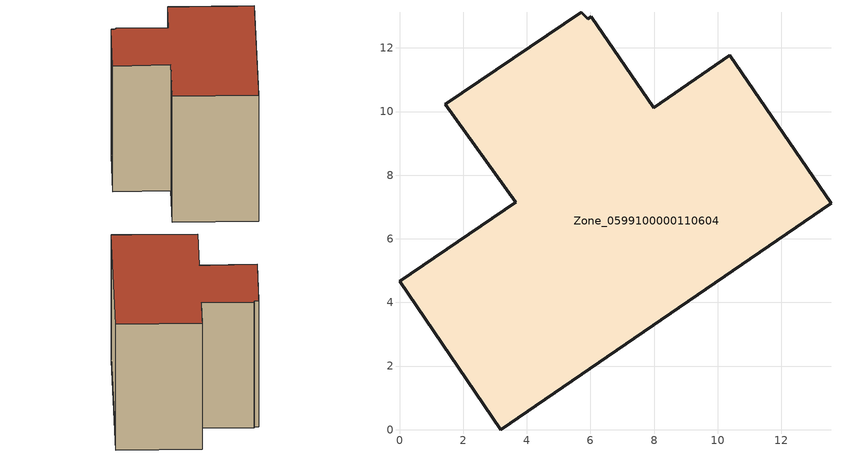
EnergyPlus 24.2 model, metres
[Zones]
Zone_0599100000110604
 floor ground (C_G): 5.92,12.92 6.02,12.98 7.99,10.12 10.39,11.76 13.56,7.11 3.18,0 0,4.66 3.65,7.15 1.44,10.23 5.71,13.12 z0
 wall outside (C_F): 10.39,11.76 7.99,10.12 6.02,12.98 5.92,12.92 5.71,13.12 1.44,10.23 3.65,7.15 0,4.66 3.18,0 13.56,7.11 10.39,11.76 z0:9.28
 roof outside (C_R): 6.02,12.98 5.92,12.92 5.71,13.12 1.44,10.23 3.65,7.15 0,4.66 3.18,0 13.56,7.11 10.39,11.76 7.99,10.12 z9.28
[BUILDING]
Pand.0599100000110604: North Axis=0; Terrain=City; Loads Convergence Tolerance Value=0.04; Temperature Convergence Tolerance Value=0.4; Solar Distribution=FullExterior; Maximum Number of Warmup Days=25; Minimum Number of Warmup Days=1
[Site:Location]
Rotterdam.The.Hague.AP_ZH_NLD Design_Conditions: Latitude=51.96; Longitude=4.45; Time Zone=1; Elevation=-4.5
[SITE:GROUNDTEMPERATURE:BUILDINGSURFACE]
18, 18, 18, 18, 18, 18, 18, 18, 18, 18, 18, 18
[MATERIAL] Thermal Absorptance=0.9; Solar Absorptance=0.7; Visible Absorptance=0.7
Name | Roughness | Thickness | Conductivity | Density | Specific Heat
G.TC.1946 | MediumSmooth | 0.15 | 1 | 540 | 1210
F.TC.1946 | Rough | 0.3 | 0.857143 | 1920 | 840
R.TC.1946 | MediumRough | 0.2 | 0.909091 | 1500 | 1000
[CONSTRUCTION]
C_G: G.TC.1946
C_F: F.TC.1946
C_R: R.TC.1946
[ZONE]
Zone_0599100000110604: Type=1; Multiplier=1; Ceiling Height=Autocalculate; Volume=Autocalculate; Floor Area=autocalculate; Part of Total Floor Area=Yes
[ZONEINFILTRATION:DESIGNFLOWRATE]
Infil_Zone_0599100000110604: Zone or ZoneList or Space or SpaceList=Zone_0599100000110604; Schedule=AlwaysOn; Design Flow Rate Calculation Method=Flow/Area; Flow Rate per Floor Area=0.003; Constant Term Coefficient=1; Temperature Term Coefficient=0; Velocity Term Coefficient=0; Velocity Squared Term Coefficient=0
[HVACTEMPLATE:ZONE:IDEALLOADSAIRSYSTEM]
Zone_0599100000110604: Maximum Heating Supply Air Temperature=50; Minimum Cooling Supply Air Temperature=13; Maximum Heating Supply Air Humidity Ratio=0.0156; Minimum Cooling Supply Air Humidity Ratio=0.0077; Heating Limit=NoLimit; Cooling Limit=NoLimit; Dehumidification Control Type=ConstantSensibleHeatRatio; Cooling Sensible Heat Ratio=0.7; Dehumidification Setpoint=60; Humidification Control Type=None; Humidification Setpoint=30; Outdoor Air Method=None; Outdoor Air Flow Rate per Person=0.00944; Outdoor Air Flow Rate per Zone Floor Area=0; Outdoor Air Flow Rate per Zone=0; Demand Controlled Ventilation Type=None; Outdoor Air Economizer Type=NoEconomizer; Heat Recovery Type=None; Sensible Heat Recovery Effectiveness=0.7; Latent Heat Recovery Effectiveness=0.65
[ZONECONTROL:THERMOSTAT]
ThermostatControl_Zone_0599100000110604: Zone or ZoneList=Zone_0599100000110604; Control Type Schedule=DualSetpointControlType; Control 1=Thermostat_Zone_0599100000110604; Temperature Difference Between Cutout And Setpoint=0
[THERMOSTATSETPOINT:DUALSETPOINT]
Thermostat_Zone_0599100000110604: Heating Setpoint Temperature Schedule=HeatingSetpoint_Zone_0599100000110604; Cooling Setpoint Temperature Schedule=CoolingSetpoint_Zone_0599100000110604
[SCHEDULE:COMPACT]
HeatingSetpoint_Zone_0599100000110604: Through: 12/31, For: AllDays, Until: 24:00, 21
CoolingSetpoint_Zone_0599100000110604: Through: 12/31, For: AllDays, Until: 24:00, 24
DualSetpointControlType: Through: 12/31, For: AllDays, Until: 24:00, 4
AlwaysOn: Through: 12/31, For: AllDays, Until: 24:00, 1
